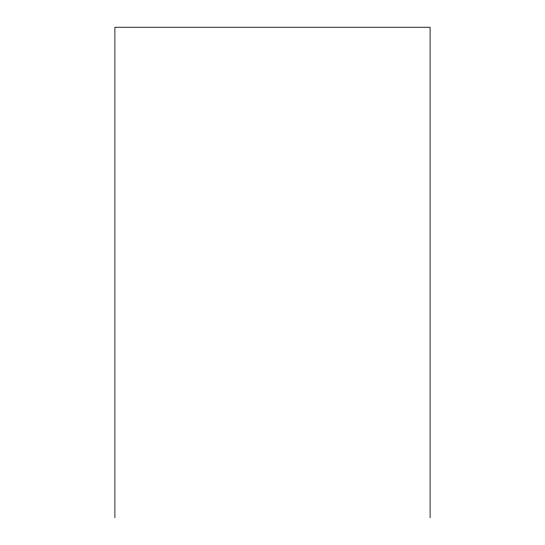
<?xml version="1.0" encoding="UTF-8"?>
<svg xmlns="http://www.w3.org/2000/svg" width="545" height="545" viewBox="0 0 545 545"><rect width="100%" height="100%" fill="white"/><g stroke="black" fill="none" stroke-linecap="round" stroke-linejoin="round"><path stroke-width="0.82" d="M430.1 517.75L430.1 27.25L114.9 27.25L114.9 517.75"/></g></svg>
